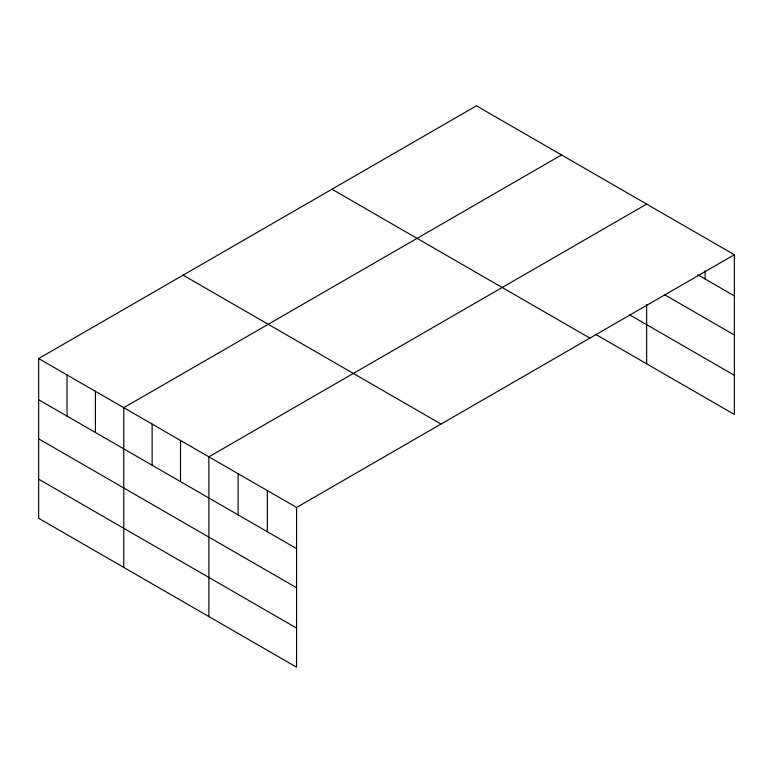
<?xml version="1.0" encoding="UTF-8"?>
<svg xmlns="http://www.w3.org/2000/svg" width="773" height="773" viewBox="0 0 773 773"><rect width="100%" height="100%" fill="white"/><g stroke="black" fill="none" stroke-linecap="round" stroke-linejoin="round"><path stroke-width="1.16" d="M734.35 254.723L296.571 507.465L296.571 667.186L38.65 518.277L38.65 358.556L476.429 105.814L734.35 254.723L734.35 414.444L595.993 334.564M561.546 154.948L123.767 407.7L123.767 567.421M646.653 204.091L208.874 456.843L208.874 616.564M697.816 274.782L734.35 295.875M664.403 294.619L734.35 335.009M629.435 314.737L734.35 375.311M331.965 189.221L589.886 338.13M183.114 275.149L441.035 424.058M38.65 358.556L296.571 507.465M38.65 399.718L296.571 548.627M38.65 438.842L296.571 587.751M38.65 479.154L296.571 628.062M705.121 270.772L705.121 279.005M646.653 304.533L646.653 363.812M267.342 490.594L267.342 531.747M238.113 473.714L238.113 514.876M180.505 440.455L180.505 481.618M152.136 424.077L152.136 465.24M95.388 391.322L95.388 432.474M67.019 374.944L67.019 416.096"/></g></svg>
